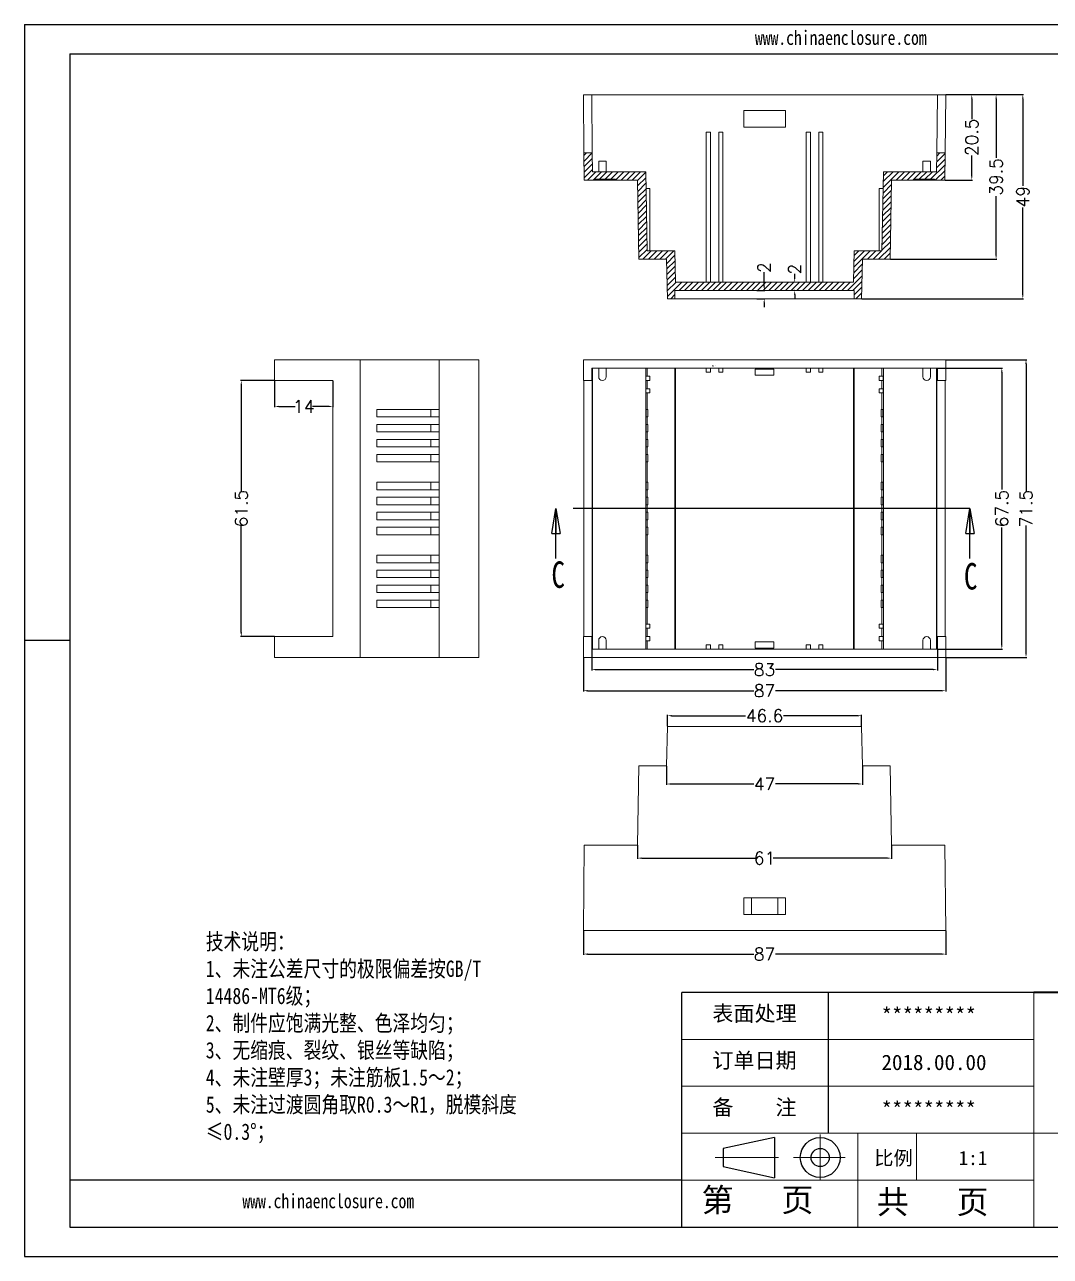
# Model space of a CAD drawing. Header units: inches. Extents: x 2877 to 3980, y 1126 to 1425.
# Drawn here: x 2877 to 3123.3, y 1128.8 to 1424.6 of the extents above; entities that cross this region are included whole.
import ezdxf

# ---------------------------------------------------------------- set-up
doc = ezdxf.new("R2010")
doc.units = ezdxf.units.IN
doc.header["$LTSCALE"] = 15
doc.linetypes.add('CENTER2', pattern=[28.575, 19.05, -3.175, 3.175, -3.175])
doc.linetypes.add('PHANTOM', pattern=[12.7, 6.35, -1.27, 1.27, -1.27, 1.27, -1.27])
doc.layers.add('文字', color=81, linetype='Continuous')
for name, color, linetype, lineweight in [('粗实线', 7, 'Continuous', 30), ('细实线', 3, 'Continuous', 9), ('细点划线', 2, 'CENTER2', 9)]:
    doc.layers.add(name, color=color, linetype=linetype, lineweight=lineweight)
doc.styles.add('SLDTEXTSTYLE0', font='TXT', dxfattribs={"width": 0.75})
doc.styles.add('SLDTEXTSTYLE3', font='TXT', dxfattribs={"width": 0.75, "bigfont": 'bigfont'})
doc.styles.get("Standard").update_dxf_attribs({"font": 'txt', "bigfont": 'gbcbig.shx'})
doc.styles.add('宋体', font='', dxfattribs={"width": 0.8, "height": 3.5})
doc.styles.get('宋体').set_extended_font_data('SimSun')
doc.dimstyles.new('3', dxfattribs={"dimtxt": 3, "dimasz": 1, "dimexe": 0.18, "dimexo": 0.0625, "dimgap": 0.09, "dimtad": 0, "dimdsep": 46, "dimtxsty": 'Standard', "dimcen": 1, "dimclrd": 3, "dimclre": 3, "dimadec": 0, "dimazin": 2, "dimtfac": 1, "dimtofl": 0, "dimtmove": 0, "dimatfit": 3, "dimfxl": 1, "dimtolj": 1, "dimtzin": 0, "dimarcsym": 0})

# ---------------------------------------------------------------- blocks, each defined once
blk = doc.blocks.new('_CLOSED')
at = {"color": 0, "linetype": 'ByBlock', "lineweight": -2}
for p, q in [((-1, 0.166667), (0, 0)), ((-1, 0.166667), (-1, -0.166667)), ((0, 0), (-1, -0.166667)), ((0, 0), (-1, 0))]:
    blk.add_line(p, q, dxfattribs=at)
blk = doc.blocks.new('SW_NOTE_3')
at = {"color": 0, "linetype": 'Continuous', "lineweight": 0, "attachment_point": 2}
for s, insert, char_height, style in [('剖面', (0.33, 0.32), 0.25, 'SLDTEXTSTYLE3'), ('A-A', (0.91, 0.21), 0.138, 'SLDTEXTSTYLE0')]:
    blk.add_mtext(s, dxfattribs=dict(at, insert=insert, char_height=char_height, style=style))
blk = doc.blocks.new('*D313')
at = {"color": 3, "lineweight": -2}
for p, q in [((3011.15, 1272.55), (3011.15, 1264.43)), ((3098.15, 1272.55), (3098.15, 1264.43)), ((3012.15, 1264.61), (3052.06, 1264.61)), ((3097.15, 1264.61), (3057.24, 1264.61))]:
    blk.add_line(p, q, dxfattribs=at)
at = {"color": 3}
for points in [[(3012.15, 1264.78), (3012.15, 1264.45), (3011.15, 1264.61)], [(3097.15, 1264.78), (3097.15, 1264.45), (3098.15, 1264.61)]]:
    blk.add_solid(points, dxfattribs=at)
at = {"layer": 'Defpoints', "color": 0}
for p in [(3011.15, 1272.61), (3098.15, 1272.61), (3098.15, 1264.61)]:
    blk.add_point(p, dxfattribs=at)
at = {"color": 0, "insert": (3054.65, 1264.61), "char_height": 3, "attachment_point": 5}
blk.add_mtext('\\A1;87', dxfattribs=at)
blk = doc.blocks.new('*D314')
at = {"color": 3, "lineweight": -2}
for p, q in [((3098.21, 1344.11), (3117.6, 1344.11)), ((3117.42, 1343.11), (3117.42, 1312.45)), ((3117.42, 1273.61), (3117.42, 1304.27)), ((3098.21, 1272.61), (3117.6, 1272.61))]:
    blk.add_line(p, q, dxfattribs=at)
at = {"color": 3}
for points in [[(3117.25, 1343.11), (3117.59, 1343.11), (3117.42, 1344.11)], [(3117.25, 1273.61), (3117.59, 1273.61), (3117.42, 1272.61)]]:
    blk.add_solid(points, dxfattribs=at)
at = {"layer": 'Defpoints', "color": 0}
for p in [(3098.15, 1344.11), (3117.42, 1344.11), (3098.15, 1272.61)]:
    blk.add_point(p, dxfattribs=at)
at = {"color": 0, "insert": (3117.42, 1308.36), "char_height": 3, "attachment_point": 5, "rotation": 90}
blk.add_mtext('\\A1;71.5', dxfattribs=at)
blk = doc.blocks.new('*D315')
at = {"color": 3, "lineweight": -2}
for p, q in [((3096.21, 1342.11), (3111.79, 1342.11)), ((3111.61, 1341.11), (3111.61, 1312.95)), ((3111.61, 1275.61), (3111.61, 1303.77)), ((3096.21, 1274.61), (3111.79, 1274.61))]:
    blk.add_line(p, q, dxfattribs=at)
at = {"color": 3}
for points in [[(3111.44, 1341.11), (3111.78, 1341.11), (3111.61, 1342.11)], [(3111.44, 1275.61), (3111.78, 1275.61), (3111.61, 1274.61)]]:
    blk.add_solid(points, dxfattribs=at)
at = {"layer": 'Defpoints', "color": 0}
for p in [(3096.15, 1342.11), (3096.15, 1274.61), (3111.61, 1274.61)]:
    blk.add_point(p, dxfattribs=at)
at = {"color": 0, "insert": (3111.61, 1308.36), "char_height": 3, "attachment_point": 5, "rotation": 90}
blk.add_mtext('\\A1;67.5', dxfattribs=at)
blk = doc.blocks.new('*D316')
at = {"color": 3, "lineweight": -2}
for p, q in [((3013.15, 1274.55), (3013.15, 1269.5)), ((3096.15, 1274.55), (3096.15, 1269.5)), ((3014.15, 1269.68), (3052.06, 1269.68)), ((3095.15, 1269.68), (3057.24, 1269.68))]:
    blk.add_line(p, q, dxfattribs=at)
at = {"color": 3}
for points in [[(3014.15, 1269.85), (3014.15, 1269.52), (3013.15, 1269.68)], [(3095.15, 1269.85), (3095.15, 1269.52), (3096.15, 1269.68)]]:
    blk.add_solid(points, dxfattribs=at)
at = {"layer": 'Defpoints', "color": 0}
for p in [(3013.15, 1274.61), (3096.15, 1274.61), (3096.15, 1269.68)]:
    blk.add_point(p, dxfattribs=at)
at = {"color": 0, "insert": (3054.65, 1269.68), "char_height": 3, "attachment_point": 5}
blk.add_mtext('\\A1;83', dxfattribs=at)
blk = doc.blocks.new('*D318')
at = {"color": 3, "lineweight": -2}
for p, q in [((3098.21, 1407.76), (3104.58, 1407.76)), ((3104.4, 1406.76), (3104.4, 1401.85)), ((3104.4, 1388.26), (3104.4, 1393.17)), ((3098.01, 1387.26), (3104.58, 1387.26))]:
    blk.add_line(p, q, dxfattribs=at)
at = {"color": 3}
for points in [[(3104.24, 1406.76), (3104.57, 1406.76), (3104.4, 1407.76)], [(3104.24, 1388.26), (3104.57, 1388.26), (3104.4, 1387.26)]]:
    blk.add_solid(points, dxfattribs=at)
at = {"layer": 'Defpoints', "color": 0}
for p in [(3098.15, 1407.76), (3104.4, 1407.76), (3097.95, 1387.26)]:
    blk.add_point(p, dxfattribs=at)
at = {"color": 0, "insert": (3104.4, 1397.51), "char_height": 3, "attachment_point": 5, "rotation": 90}
blk.add_mtext('\\A1;20.5', dxfattribs=at)
blk = doc.blocks.new('*D319')
at = {"color": 3, "lineweight": -2}
for p, q in [((3098.21, 1407.76), (3110.42, 1407.76)), ((3110.24, 1406.76), (3110.24, 1392.6)), ((3110.24, 1369.26), (3110.24, 1383.42)), ((3084.86, 1368.26), (3110.42, 1368.26))]:
    blk.add_line(p, q, dxfattribs=at)
at = {"color": 3}
for points in [[(3110.07, 1406.76), (3110.4, 1406.76), (3110.24, 1407.76)], [(3110.07, 1369.26), (3110.4, 1369.26), (3110.24, 1368.26)]]:
    blk.add_solid(points, dxfattribs=at)
at = {"layer": 'Defpoints', "color": 0}
for p in [(3098.15, 1407.76), (3110.24, 1407.76), (3084.8, 1368.26)]:
    blk.add_point(p, dxfattribs=at)
at = {"color": 0, "insert": (3110.24, 1388.01), "char_height": 3, "attachment_point": 5, "rotation": 90}
blk.add_mtext('\\A1;39.5', dxfattribs=at)
blk = doc.blocks.new('*D320')
at = {"color": 3, "lineweight": -2}
for p, q in [((3098.21, 1407.76), (3116.83, 1407.76)), ((3116.65, 1406.76), (3116.65, 1385.85)), ((3116.65, 1359.76), (3116.65, 1380.67)), ((3078.01, 1358.76), (3116.83, 1358.76))]:
    blk.add_line(p, q, dxfattribs=at)
at = {"color": 3}
for points in [[(3116.48, 1406.76), (3116.82, 1406.76), (3116.65, 1407.76)], [(3116.48, 1359.76), (3116.82, 1359.76), (3116.65, 1358.76)]]:
    blk.add_solid(points, dxfattribs=at)
at = {"layer": 'Defpoints', "color": 0}
for p in [(3098.15, 1407.76), (3116.65, 1407.76), (3077.95, 1358.76)]:
    blk.add_point(p, dxfattribs=at)
at = {"color": 0, "insert": (3116.65, 1383.26), "char_height": 3, "attachment_point": 5, "rotation": 90}
blk.add_mtext('\\A1;49', dxfattribs=at)
blk = doc.blocks.new('*D321')
at = {"color": 3, "lineweight": -2}
for p, q in [((3054.57, 1361.76), (3054.57, 1365.14)), ((3052.76, 1360.76), (3054.75, 1360.76)), ((3052.76, 1358.76), (3054.75, 1358.76)), ((3054.57, 1357.76), (3054.57, 1356.76))]:
    blk.add_line(p, q, dxfattribs=at)
at = {"color": 3}
for points in [[(3054.41, 1361.76), (3054.74, 1361.76), (3054.57, 1360.76)], [(3054.41, 1357.76), (3054.74, 1357.76), (3054.57, 1358.76)]]:
    blk.add_solid(points, dxfattribs=at)
at = {"layer": 'Defpoints', "color": 0}
for p in [(3052.7, 1360.76), (3054.57, 1360.76), (3052.7, 1358.76)]:
    blk.add_point(p, dxfattribs=at)
at = {"color": 0, "insert": (3054.57, 1366.23), "char_height": 3, "attachment_point": 5, "rotation": 90}
blk.add_mtext('\\A1;2', dxfattribs=at)
blk = doc.blocks.new('*D329')
at = {"color": 3, "lineweight": -2}
for p, q in [((3031.35, 1256.11), (3031.35, 1258.79)), ((3032.35, 1258.61), (3050.06, 1258.61)), ((3076.95, 1258.61), (3059.24, 1258.61)), ((3077.95, 1256.11), (3077.95, 1258.79))]:
    blk.add_line(p, q, dxfattribs=at)
at = {"color": 3}
for points in [[(3032.35, 1258.78), (3032.35, 1258.44), (3031.35, 1258.61)], [(3076.95, 1258.78), (3076.95, 1258.44), (3077.95, 1258.61)]]:
    blk.add_solid(points, dxfattribs=at)
at = {"layer": 'Defpoints', "color": 0}
for p in [(3031.35, 1258.61), (3031.35, 1256.05), (3077.95, 1256.05)]:
    blk.add_point(p, dxfattribs=at)
at = {"color": 0, "insert": (3054.65, 1258.61), "char_height": 3, "attachment_point": 5}
blk.add_mtext('\\A1;46.6', dxfattribs=at)
blk = doc.blocks.new('*D331')
at = {"color": 3, "lineweight": -2}
for p, q in [((3024.15, 1227.48), (3024.15, 1224.23)), ((3085.15, 1227.48), (3085.15, 1224.23)), ((3025.15, 1224.41), (3052.56, 1224.41)), ((3084.15, 1224.41), (3056.74, 1224.41))]:
    blk.add_line(p, q, dxfattribs=at)
at = {"color": 3}
for points in [[(3025.15, 1224.57), (3025.15, 1224.24), (3024.15, 1224.41)], [(3084.15, 1224.57), (3084.15, 1224.24), (3085.15, 1224.41)]]:
    blk.add_solid(points, dxfattribs=at)
at = {"layer": 'Defpoints', "color": 0}
for p in [(3024.15, 1227.55), (3085.15, 1227.55), (3085.15, 1224.41)]:
    blk.add_point(p, dxfattribs=at)
at = {"color": 0, "insert": (3054.65, 1224.41), "char_height": 3, "attachment_point": 5}
blk.add_mtext('\\A1;61', dxfattribs=at)
blk = doc.blocks.new('*D332')
at = {"color": 3, "lineweight": -2}
for p, q in [((3011.15, 1206.98), (3011.15, 1201.18)), ((3098.15, 1206.98), (3098.15, 1201.18)), ((3012.15, 1201.36), (3052.06, 1201.36)), ((3097.15, 1201.36), (3057.24, 1201.36))]:
    blk.add_line(p, q, dxfattribs=at)
at = {"color": 3}
for points in [[(3012.15, 1201.53), (3012.15, 1201.2), (3011.15, 1201.36)], [(3097.15, 1201.53), (3097.15, 1201.2), (3098.15, 1201.36)]]:
    blk.add_solid(points, dxfattribs=at)
at = {"layer": 'Defpoints', "color": 0}
for p in [(3011.15, 1207.05), (3098.15, 1207.05), (3098.15, 1201.36)]:
    blk.add_point(p, dxfattribs=at)
at = {"color": 0, "insert": (3054.65, 1201.36), "char_height": 3, "attachment_point": 5}
blk.add_mtext('\\A1;87', dxfattribs=at)
blk = doc.blocks.new('*D333')
at = {"color": 3, "lineweight": -2}
for p, q in [((3031.15, 1246.48), (3031.15, 1242.03)), ((3078.15, 1246.48), (3078.15, 1242.03)), ((3032.15, 1242.21), (3052.06, 1242.21)), ((3077.15, 1242.21), (3057.24, 1242.21))]:
    blk.add_line(p, q, dxfattribs=at)
at = {"color": 3}
for points in [[(3032.15, 1242.38), (3032.15, 1242.04), (3031.15, 1242.21)], [(3077.15, 1242.38), (3077.15, 1242.04), (3078.15, 1242.21)]]:
    blk.add_solid(points, dxfattribs=at)
at = {"layer": 'Defpoints', "color": 0}
for p in [(3031.15, 1246.55), (3078.15, 1246.55), (3078.15, 1242.21)]:
    blk.add_point(p, dxfattribs=at)
at = {"color": 0, "insert": (3054.65, 1242.21), "char_height": 3, "attachment_point": 5}
blk.add_mtext('\\A1;47', dxfattribs=at)
blk = doc.blocks.new('*D334')
at = {"color": 3, "lineweight": -2}
for p, q in [((3061.89, 1363.76), (3061.89, 1364.76)), ((3061.83, 1362.76), (3061.71, 1362.76)), ((3061.83, 1360.76), (3061.71, 1360.76)), ((3061.89, 1359.76), (3061.89, 1358.76))]:
    blk.add_line(p, q, dxfattribs=at)
at = {"color": 3}
for points in [[(3061.72, 1363.76), (3062.05, 1363.76), (3061.89, 1362.76)], [(3061.72, 1359.76), (3062.05, 1359.76), (3061.89, 1360.76)]]:
    blk.add_solid(points, dxfattribs=at)
at = {"layer": 'Defpoints', "color": 0}
for p in [(3061.89, 1362.76), (3061.89, 1362.76), (3061.89, 1360.76)]:
    blk.add_point(p, dxfattribs=at)
at = {"color": 0, "insert": (3061.89, 1365.85), "char_height": 3, "attachment_point": 5, "rotation": 90}
blk.add_mtext('\\A1;2', dxfattribs=at)
blk = doc.blocks.new('*D340')
at = {"color": 3, "lineweight": -2}
for p, q in [((2937.04, 1339.05), (2937.04, 1332.7)), ((2951.04, 1339.05), (2951.04, 1332.7)), ((2938.04, 1332.88), (2941.95, 1332.88)), ((2950.04, 1332.88), (2946.13, 1332.88))]:
    blk.add_line(p, q, dxfattribs=at)
at = {"color": 3}
for points in [[(2938.04, 1333.05), (2938.04, 1332.72), (2937.04, 1332.88)], [(2950.04, 1333.05), (2950.04, 1332.72), (2951.04, 1332.88)]]:
    blk.add_solid(points, dxfattribs=at)
at = {"layer": 'Defpoints', "color": 0}
for p in [(2937.04, 1339.11), (2951.04, 1339.11), (2951.04, 1332.88)]:
    blk.add_point(p, dxfattribs=at)
at = {"color": 0, "insert": (2944.04, 1332.88), "char_height": 3, "attachment_point": 5}
blk.add_mtext('\\A1;14', dxfattribs=at)
blk = doc.blocks.new('*D341')
at = {"color": 3, "lineweight": -2}
for p, q in [((2936.98, 1339.11), (2928.85, 1339.11)), ((2929.03, 1338.11), (2929.03, 1312.45)), ((2929.03, 1278.61), (2929.03, 1304.27)), ((2936.98, 1277.61), (2928.85, 1277.61))]:
    blk.add_line(p, q, dxfattribs=at)
at = {"color": 3}
for points in [[(2928.86, 1338.11), (2929.19, 1338.11), (2929.03, 1339.11)], [(2928.86, 1278.61), (2929.19, 1278.61), (2929.03, 1277.61)]]:
    blk.add_solid(points, dxfattribs=at)
at = {"layer": 'Defpoints', "color": 0}
for p in [(2937.04, 1339.11), (2929.03, 1277.61), (2937.04, 1277.61)]:
    blk.add_point(p, dxfattribs=at)
at = {"color": 0, "insert": (2929.03, 1308.36), "char_height": 3, "attachment_point": 5, "rotation": 90}
blk.add_mtext('\\A1;61.5', dxfattribs=at)

msp = doc.modelspace()

# ---------------------------------------------------------------- hatches: boundary and pattern name
at = {"linetype": 'Continuous', "lineweight": 0}
h = msp.add_hatch(dxfattribs=at)
h.set_pattern_fill('ANSI31', color=4, scale=0.3, style=0)
h.set_pattern_definition([(45, (-337.4662, -382.2669), (-0.6735192, 0.6735192), [])])
h.paths.add_polyline_path([(3011.351, 1387.255), (3013.851, 1387.255), (3013.851, 1387.455), (3018.851, 1387.455), (3018.851, 1387.255), (3024.151, 1387.255), (3024.501, 1368.255), (3031.151, 1368.255), (3031.351, 1358.755), (3033.151, 1358.755), (3033.151, 1360.755), (3076.151, 1360.755), (3076.151, 1358.755), (3077.951, 1358.755), (3078.151, 1368.255), (3084.801, 1368.255), (3085.151, 1387.255), (3090.451, 1387.255), (3090.451, 1387.455), (3095.451, 1387.455), (3095.451, 1387.255), (3097.951, 1387.255), (3098.015, 1393.755), (3096.014, 1393.755), (3095.971, 1389.255), (3083.188, 1389.255), (3082.838, 1370.255), (3076.193, 1370.255), (3076.035, 1362.755), (3033.267, 1362.755), (3033.109, 1370.255), (3026.465, 1370.255), (3026.115, 1389.255), (3013.332, 1389.255), (3013.288, 1393.755), (3011.288, 1393.755)], flags=0)

# ---------------------------------------------------------------- linework, layer by layer
for p, q in [((2877.018, 1424.577), (3295.379, 1424.577)), ((2877.018, 1424.577), (2877.018, 1128.767)), ((2887.844, 1417.534), (3288.335, 1417.534)), ((2887.844, 1417.534), (2887.844, 1135.81)), ((2887.844, 1276.672), (2877.018, 1276.672)), ((2877.018, 1265.716), (2877.018, 1128.767)), ((3119.301, 1192.155), (3034.784, 1192.155)), ((3034.784, 1135.81), (3034.784, 1192.155)), ((3069.999, 1158.348), (3069.999, 1192.155)), ((3034.784, 1147.079), (2887.844, 1147.079)), ((2887.844, 1135.81), (3288.335, 1135.81)), ((2877.018, 1128.767), (3295.379, 1128.767)), ((2877.018, 1128.767), (3070.704, 1128.767))]:
    msp.add_line(p, q)
at = {"color": 7, "linetype": 'Continuous', "lineweight": 15}
for p, q in [((3011.151, 1407.755), (3013.151, 1407.755)), ((3011.151, 1407.755), (3011.288, 1393.755)), ((3013.151, 1407.755), (3013.288, 1393.755)), ((3096.151, 1407.755), (3013.151, 1407.755)), ((3096.151, 1407.755), (3096.014, 1393.755)), ((3096.151, 1407.755), (3098.151, 1407.755)), ((3098.151, 1407.755), (3098.015, 1393.755)), ((3049.651, 1403.955), (3059.651, 1403.955)), ((3049.651, 1399.955), (3049.651, 1403.955)), ((3059.651, 1403.955), (3059.651, 1399.955)), ((3059.651, 1399.955), (3049.651, 1399.955)), ((3040.651, 1398.755), (3041.651, 1398.755)), ((3040.651, 1398.755), (3040.651, 1362.755)), ((3041.651, 1398.755), (3041.651, 1362.755)), ((3043.651, 1398.755), (3043.651, 1362.755)), ((3043.651, 1398.755), (3044.651, 1398.755)), ((3044.651, 1398.755), (3044.651, 1362.755)), ((3064.651, 1398.755), (3065.651, 1398.755)), ((3064.651, 1398.755), (3064.651, 1362.755)), ((3065.651, 1398.755), (3065.651, 1362.755)), ((3067.651, 1398.755), (3067.651, 1362.755)), ((3067.651, 1398.755), (3068.651, 1398.755)), ((3068.651, 1398.755), (3068.651, 1362.755)), ((3011.351, 1387.255), (3011.288, 1393.755)), ((3013.288, 1393.755), (3011.288, 1393.755)), ((3013.332, 1389.255), (3013.288, 1393.755)), ((3095.971, 1389.255), (3096.014, 1393.755)), ((3098.015, 1393.755), (3096.014, 1393.755)), ((3097.951, 1387.255), (3098.015, 1393.755)), ((3014.832, 1391.755), (3016.632, 1391.755)), ((3014.832, 1389.255), (3014.832, 1391.755)), ((3016.632, 1391.755), (3016.632, 1389.255)), ((3092.671, 1389.255), (3092.671, 1391.755)), ((3092.671, 1391.755), (3094.471, 1391.755)), ((3094.471, 1391.755), (3094.471, 1389.255)), ((3026.115, 1389.255), (3013.332, 1389.255)), ((3013.851, 1387.455), (3018.851, 1387.455)), ((3013.851, 1387.255), (3013.851, 1387.455)), ((3018.851, 1387.455), (3018.851, 1387.255)), ((3026.465, 1370.255), (3026.115, 1389.255)), ((3082.838, 1370.255), (3083.188, 1389.255)), ((3083.188, 1389.255), (3095.971, 1389.255)), ((3090.451, 1387.455), (3095.451, 1387.455)), ((3090.451, 1387.455), (3090.451, 1387.255)), ((3095.451, 1387.255), (3095.451, 1387.455)), ((3013.851, 1387.255), (3011.351, 1387.255)), ((3013.851, 1387.255), (3018.851, 1387.255)), ((3024.151, 1387.255), (3018.851, 1387.255)), ((3024.501, 1368.255), (3024.151, 1387.255)), ((3027.115, 1385.255), (3026.188, 1385.255)), ((3027.115, 1385.255), (3027.115, 1370.255)), ((3082.188, 1385.255), (3083.114, 1385.255)), ((3082.188, 1385.255), (3082.188, 1370.255)), ((3084.801, 1368.255), (3085.151, 1387.255)), ((3085.151, 1387.255), (3090.451, 1387.255)), ((3095.451, 1387.255), (3090.451, 1387.255)), ((3095.451, 1387.255), (3097.951, 1387.255)), ((3033.109, 1370.255), (3026.465, 1370.255)), ((3033.267, 1362.755), (3033.109, 1370.255)), ((3076.035, 1362.755), (3076.193, 1370.255)), ((3076.193, 1370.255), (3082.838, 1370.255)), ((3031.151, 1368.255), (3024.501, 1368.255)), ((3031.351, 1358.755), (3031.151, 1368.255)), ((3077.951, 1358.755), (3078.151, 1368.255)), ((3078.151, 1368.255), (3084.801, 1368.255)), ((3033.151, 1360.755), (3076.151, 1360.755)), ((3033.151, 1358.755), (3033.151, 1360.755)), ((3076.035, 1362.755), (3033.267, 1362.755)), ((3076.151, 1360.755), (3076.151, 1358.755)), ((3033.151, 1358.755), (3031.351, 1358.755)), ((3033.151, 1358.755), (3076.151, 1358.755)), ((3077.951, 1358.755), (3076.151, 1358.755)), ((2937.041, 1339.114), (2937.041, 1344.114)), ((2937.041, 1344.114), (2957.541, 1344.114)), ((2957.541, 1344.114), (2957.541, 1272.614)), ((2957.541, 1344.114), (2976.541, 1344.114)), ((2976.541, 1344.114), (2976.541, 1332.164)), ((2976.541, 1344.114), (2986.041, 1344.114)), ((2986.041, 1344.114), (2986.041, 1272.614)), ((3011.151, 1344.114), (3011.151, 1339.114)), ((3098.151, 1344.114), (3011.151, 1344.114)), ((3098.151, 1339.114), (3098.151, 1344.114)), ((3013.151, 1342.114), (3013.151, 1339.114)), ((3096.151, 1342.114), (3013.151, 1342.114)), ((3013.332, 1342.114), (3013.332, 1274.614)), ((3014.832, 1342.114), (3014.832, 1340.014)), ((3016.632, 1340.014), (3016.632, 1342.114)), ((3026.115, 1342.114), (3026.115, 1274.614)), ((3026.188, 1340.114), (3026.188, 1339.114)), ((3026.188, 1340.114), (3027.115, 1340.114)), ((3026.465, 1342.114), (3026.465, 1340.114)), ((3027.115, 1340.114), (3027.115, 1339.114)), ((3033.109, 1342.114), (3033.109, 1274.614)), ((3033.267, 1342.114), (3033.267, 1274.614)), ((3040.651, 1342.114), (3040.651, 1341.114)), ((3040.651, 1341.114), (3041.651, 1341.114)), ((3041.651, 1341.114), (3041.651, 1342.114)), ((3043.651, 1342.114), (3043.651, 1341.114)), ((3043.651, 1341.114), (3044.651, 1341.114)), ((3044.651, 1341.114), (3044.651, 1342.114)), ((3052.401, 1340.364), (3052.401, 1341.864)), ((3052.401, 1341.864), (3056.901, 1341.864)), ((3056.901, 1340.364), (3052.401, 1340.364)), ((3056.901, 1341.864), (3056.901, 1340.364)), ((3064.651, 1342.114), (3064.651, 1341.114)), ((3064.651, 1341.114), (3065.651, 1341.114)), ((3065.651, 1341.114), (3065.651, 1342.114)), ((3067.651, 1342.114), (3067.651, 1341.114)), ((3067.651, 1341.114), (3068.651, 1341.114)), ((3068.651, 1341.114), (3068.651, 1342.114)), ((3076.035, 1342.114), (3076.035, 1274.614)), ((3076.193, 1342.114), (3076.193, 1274.614)), ((3082.188, 1340.114), (3082.188, 1339.114)), ((3083.114, 1340.114), (3082.188, 1340.114)), ((3082.838, 1342.114), (3082.838, 1340.114)), ((3083.114, 1340.114), (3083.114, 1339.114)), ((3083.188, 1342.114), (3083.188, 1274.614)), ((3092.671, 1340.014), (3092.671, 1342.114)), ((3094.471, 1342.114), (3094.471, 1340.014)), ((3095.971, 1342.114), (3095.971, 1274.614)), ((3096.151, 1339.114), (3096.151, 1342.114)), ((2937.041, 1339.114), (2951.041, 1339.114)), ((2951.041, 1339.114), (2951.041, 1277.614)), ((3011.151, 1339.114), (3013.151, 1339.114)), ((3011.288, 1339.114), (3011.288, 1277.614)), ((3013.151, 1339.114), (3013.288, 1339.114)), ((3013.288, 1339.114), (3013.288, 1277.614)), ((3027.115, 1339.114), (3026.188, 1339.114)), ((3026.188, 1337.114), (3026.188, 1336.114)), ((3026.188, 1337.114), (3027.115, 1337.114)), ((3026.465, 1339.114), (3026.465, 1337.114)), ((3027.115, 1337.114), (3027.115, 1336.114)), ((3082.188, 1339.114), (3083.114, 1339.114)), ((3082.188, 1337.114), (3082.188, 1336.114)), ((3083.114, 1337.114), (3082.188, 1337.114)), ((3082.838, 1339.114), (3082.838, 1337.114)), ((3083.114, 1337.114), (3083.114, 1336.114)), ((3096.014, 1339.114), (3096.014, 1277.614)), ((3096.151, 1339.114), (3096.014, 1339.114)), ((3096.151, 1339.114), (3098.151, 1339.114)), ((3098.015, 1339.114), (3098.015, 1277.614)), ((3027.115, 1336.114), (3026.188, 1336.114)), ((3026.465, 1336.114), (3026.465, 1332.164)), ((3082.188, 1336.114), (3083.114, 1336.114)), ((3082.838, 1336.114), (3082.838, 1332.164)), ((2961.541, 1332.164), (2976.541, 1332.164)), ((2961.541, 1332.164), (2961.541, 1330.364)), ((2974.541, 1332.164), (2974.541, 1330.364)), ((2976.541, 1330.364), (2976.541, 1332.164)), ((3026.465, 1332.164), (3026.225, 1332.164)), ((3026.225, 1332.164), (3026.225, 1330.364)), ((3026.651, 1332.164), (3026.465, 1332.164)), ((3026.651, 1330.364), (3026.651, 1332.164)), ((3082.651, 1332.164), (3082.651, 1330.364)), ((3082.838, 1332.164), (3082.651, 1332.164)), ((3083.077, 1332.164), (3082.838, 1332.164)), ((3083.077, 1332.164), (3083.077, 1330.364)), ((2976.541, 1330.364), (2961.541, 1330.364)), ((2961.541, 1328.564), (2976.541, 1328.564)), ((2961.541, 1326.764), (2961.541, 1328.564)), ((2974.541, 1328.564), (2974.541, 1326.764)), ((2976.541, 1330.364), (2976.541, 1328.564)), ((2976.541, 1326.764), (2976.541, 1328.564)), ((3026.225, 1330.364), (3026.465, 1330.364)), ((3026.465, 1328.564), (3026.225, 1328.564)), ((3026.225, 1326.764), (3026.225, 1328.564)), ((3026.465, 1330.364), (3026.465, 1328.564)), ((3026.465, 1330.364), (3026.651, 1330.364)), ((3026.651, 1328.564), (3026.465, 1328.564)), ((3026.651, 1326.764), (3026.651, 1328.564)), ((3082.651, 1330.364), (3082.838, 1330.364)), ((3082.651, 1328.564), (3082.651, 1326.764)), ((3082.838, 1328.564), (3082.651, 1328.564)), ((3082.838, 1330.364), (3082.838, 1328.564)), ((3082.838, 1330.364), (3083.077, 1330.364)), ((3083.077, 1328.564), (3082.838, 1328.564)), ((3083.077, 1326.764), (3083.077, 1328.564)), ((2976.541, 1326.764), (2961.541, 1326.764)), ((2976.541, 1326.764), (2976.541, 1324.964)), ((3026.225, 1326.764), (3026.465, 1326.764)), ((3026.465, 1326.764), (3026.465, 1324.964)), ((3026.465, 1326.764), (3026.651, 1326.764)), ((3082.651, 1326.764), (3082.838, 1326.764)), ((3082.838, 1326.764), (3082.838, 1324.964)), ((3082.838, 1326.764), (3083.077, 1326.764)), ((2961.541, 1324.964), (2976.541, 1324.964)), ((2961.541, 1323.164), (2961.541, 1324.964)), ((2976.541, 1323.164), (2961.541, 1323.164)), ((2974.541, 1324.964), (2974.541, 1323.164)), ((2976.541, 1323.164), (2976.541, 1324.964)), ((2976.541, 1323.164), (2976.541, 1321.364)), ((3026.465, 1324.964), (3026.225, 1324.964)), ((3026.225, 1323.164), (3026.225, 1324.964)), ((3026.225, 1323.164), (3026.465, 1323.164)), ((3026.651, 1324.964), (3026.465, 1324.964)), ((3026.465, 1323.164), (3026.465, 1321.364)), ((3026.465, 1323.164), (3026.651, 1323.164)), ((3026.651, 1323.164), (3026.651, 1324.964)), ((3082.651, 1324.964), (3082.651, 1323.164)), ((3082.838, 1324.964), (3082.651, 1324.964)), ((3082.651, 1323.164), (3082.838, 1323.164)), ((3083.077, 1324.964), (3082.838, 1324.964)), ((3082.838, 1323.164), (3082.838, 1321.364)), ((3082.838, 1323.164), (3083.077, 1323.164)), ((3083.077, 1323.164), (3083.077, 1324.964)), ((2961.541, 1321.364), (2976.541, 1321.364)), ((2961.541, 1319.564), (2961.541, 1321.364)), ((2976.541, 1319.564), (2961.541, 1319.564)), ((2974.541, 1321.364), (2974.541, 1319.564)), ((2976.541, 1319.564), (2976.541, 1321.364)), ((2976.541, 1319.564), (2976.541, 1314.664)), ((3026.225, 1319.564), (3026.225, 1321.364)), ((3026.465, 1321.364), (3026.225, 1321.364)), ((3026.225, 1319.564), (3026.465, 1319.564)), ((3026.651, 1321.364), (3026.465, 1321.364)), ((3026.465, 1319.564), (3026.465, 1314.664)), ((3026.465, 1319.564), (3026.651, 1319.564)), ((3026.651, 1319.564), (3026.651, 1321.364)), ((3082.651, 1321.364), (3082.651, 1319.564)), ((3082.838, 1321.364), (3082.651, 1321.364)), ((3082.651, 1319.564), (3082.838, 1319.564)), ((3083.077, 1321.364), (3082.838, 1321.364)), ((3082.838, 1319.564), (3082.838, 1314.664)), ((3082.838, 1319.564), (3083.077, 1319.564)), ((3083.077, 1319.564), (3083.077, 1321.364)), ((2976.541, 1314.664), (2961.541, 1314.664)), ((2961.541, 1312.864), (2961.541, 1314.664)), ((2974.541, 1312.864), (2974.541, 1314.664)), ((2976.541, 1314.664), (2976.541, 1312.864)), ((3026.225, 1314.664), (3026.465, 1314.664)), ((3026.225, 1312.864), (3026.225, 1314.664)), ((3026.465, 1314.664), (3026.651, 1314.664)), ((3026.651, 1314.664), (3026.651, 1312.864)), ((3082.651, 1312.864), (3082.651, 1314.664)), ((3082.651, 1314.664), (3082.838, 1314.664)), ((3082.838, 1314.664), (3083.077, 1314.664)), ((3083.077, 1312.864), (3083.077, 1314.664)), ((2961.541, 1312.864), (2976.541, 1312.864)), ((2976.541, 1311.064), (2961.541, 1311.064)), ((2961.541, 1309.264), (2961.541, 1311.064)), ((2974.541, 1309.264), (2974.541, 1311.064)), ((2976.541, 1312.864), (2976.541, 1311.064)), ((2976.541, 1311.064), (2976.541, 1309.264)), ((3026.465, 1312.864), (3026.225, 1312.864)), ((3026.225, 1311.064), (3026.465, 1311.064)), ((3026.225, 1309.264), (3026.225, 1311.064)), ((3026.465, 1312.864), (3026.465, 1311.064)), ((3026.651, 1312.864), (3026.465, 1312.864)), ((3026.465, 1311.064), (3026.651, 1311.064)), ((3026.651, 1311.064), (3026.651, 1309.264)), ((3082.838, 1312.864), (3082.651, 1312.864)), ((3082.651, 1309.264), (3082.651, 1311.064)), ((3082.651, 1311.064), (3082.838, 1311.064)), ((3082.838, 1312.864), (3082.838, 1311.064)), ((3083.077, 1312.864), (3082.838, 1312.864)), ((3082.838, 1311.064), (3083.077, 1311.064)), ((3083.077, 1309.264), (3083.077, 1311.064)), ((2961.541, 1309.264), (2976.541, 1309.264)), ((2976.541, 1309.264), (2976.541, 1307.464)), ((3026.465, 1309.264), (3026.225, 1309.264)), ((3026.465, 1309.264), (3026.465, 1307.464)), ((3026.651, 1309.264), (3026.465, 1309.264)), ((3082.838, 1309.264), (3082.651, 1309.264)), ((3082.838, 1309.264), (3082.838, 1307.464)), ((3083.077, 1309.264), (3082.838, 1309.264)), ((2976.541, 1307.464), (2961.541, 1307.464)), ((2961.541, 1305.664), (2961.541, 1307.464)), ((2961.541, 1305.664), (2976.541, 1305.664)), ((2974.541, 1305.664), (2974.541, 1307.464)), ((2976.541, 1307.464), (2976.541, 1305.664)), ((2976.541, 1305.664), (2976.541, 1303.864)), ((3026.225, 1307.464), (3026.465, 1307.464)), ((3026.225, 1305.664), (3026.225, 1307.464)), ((3026.465, 1305.664), (3026.225, 1305.664)), ((3026.465, 1307.464), (3026.651, 1307.464)), ((3026.465, 1305.664), (3026.465, 1303.864)), ((3026.651, 1305.664), (3026.465, 1305.664)), ((3026.651, 1307.464), (3026.651, 1305.664)), ((3082.651, 1305.664), (3082.651, 1307.464)), ((3082.651, 1307.464), (3082.838, 1307.464)), ((3082.838, 1305.664), (3082.651, 1305.664)), ((3082.838, 1307.464), (3083.077, 1307.464)), ((3082.838, 1305.664), (3082.838, 1303.864)), ((3083.077, 1305.664), (3082.838, 1305.664)), ((3083.077, 1305.664), (3083.077, 1307.464)), ((2976.541, 1303.864), (2961.541, 1303.864)), ((2961.541, 1303.864), (2961.541, 1302.064)), ((2961.541, 1302.064), (2976.541, 1302.064)), ((2974.541, 1302.064), (2974.541, 1303.864)), ((2976.541, 1303.864), (2976.541, 1302.064)), ((2976.541, 1302.064), (2976.541, 1297.164)), ((3026.225, 1303.864), (3026.465, 1303.864)), ((3026.225, 1303.864), (3026.225, 1302.064)), ((3026.465, 1302.064), (3026.225, 1302.064)), ((3026.465, 1303.864), (3026.651, 1303.864)), ((3026.465, 1302.064), (3026.465, 1297.164)), ((3026.651, 1302.064), (3026.465, 1302.064)), ((3026.651, 1303.864), (3026.651, 1302.064)), ((3082.651, 1302.064), (3082.651, 1303.864)), ((3082.651, 1303.864), (3082.838, 1303.864)), ((3082.838, 1302.064), (3082.651, 1302.064)), ((3082.838, 1303.864), (3083.077, 1303.864)), ((3082.838, 1302.064), (3082.838, 1297.164)), ((3083.077, 1302.064), (3082.838, 1302.064)), ((3083.077, 1303.864), (3083.077, 1302.064)), ((2976.541, 1297.164), (2961.541, 1297.164)), ((2961.541, 1295.364), (2961.541, 1297.164)), ((2974.541, 1295.364), (2974.541, 1297.164)), ((2976.541, 1297.164), (2976.541, 1295.364)), ((3026.225, 1297.164), (3026.465, 1297.164)), ((3026.225, 1295.364), (3026.225, 1297.164)), ((3026.465, 1297.164), (3026.651, 1297.164)), ((3026.651, 1297.164), (3026.651, 1295.364)), ((3082.651, 1295.364), (3082.651, 1297.164)), ((3082.651, 1297.164), (3082.838, 1297.164)), ((3082.838, 1297.164), (3083.077, 1297.164)), ((3083.077, 1295.364), (3083.077, 1297.164)), ((2961.541, 1295.364), (2976.541, 1295.364)), ((2976.541, 1293.564), (2961.541, 1293.564)), ((2961.541, 1291.764), (2961.541, 1293.564)), ((2974.541, 1291.764), (2974.541, 1293.564)), ((2976.541, 1295.364), (2976.541, 1293.564)), ((2976.541, 1293.564), (2976.541, 1291.764)), ((3026.465, 1295.364), (3026.225, 1295.364)), ((3026.225, 1293.564), (3026.465, 1293.564)), ((3026.225, 1291.764), (3026.225, 1293.564)), ((3026.465, 1295.364), (3026.465, 1293.564)), ((3026.651, 1295.364), (3026.465, 1295.364)), ((3026.465, 1293.564), (3026.651, 1293.564)), ((3026.651, 1293.564), (3026.651, 1291.764)), ((3082.838, 1295.364), (3082.651, 1295.364)), ((3082.651, 1291.764), (3082.651, 1293.564)), ((3082.651, 1293.564), (3082.838, 1293.564)), ((3082.838, 1295.364), (3082.838, 1293.564)), ((3083.077, 1295.364), (3082.838, 1295.364)), ((3082.838, 1293.564), (3083.077, 1293.564)), ((3083.077, 1291.764), (3083.077, 1293.564)), ((2961.541, 1291.764), (2976.541, 1291.764)), ((2976.541, 1289.964), (2961.541, 1289.964)), ((2961.541, 1288.164), (2961.541, 1289.964)), ((2974.541, 1288.164), (2974.541, 1289.964)), ((2976.541, 1291.764), (2976.541, 1289.964)), ((2976.541, 1289.964), (2976.541, 1288.164)), ((3026.465, 1291.764), (3026.225, 1291.764)), ((3026.225, 1289.964), (3026.465, 1289.964)), ((3026.225, 1288.164), (3026.225, 1289.964)), ((3026.465, 1291.764), (3026.465, 1289.964)), ((3026.651, 1291.764), (3026.465, 1291.764)), ((3026.465, 1289.964), (3026.651, 1289.964)), ((3026.651, 1289.964), (3026.651, 1288.164)), ((3082.838, 1291.764), (3082.651, 1291.764)), ((3082.651, 1288.164), (3082.651, 1289.964)), ((3082.651, 1289.964), (3082.838, 1289.964)), ((3082.838, 1291.764), (3082.838, 1289.964)), ((3083.077, 1291.764), (3082.838, 1291.764)), ((3082.838, 1289.964), (3083.077, 1289.964)), ((3083.077, 1288.164), (3083.077, 1289.964)), ((2961.541, 1288.164), (2976.541, 1288.164)), ((2976.541, 1288.164), (2976.541, 1286.364)), ((3026.465, 1288.164), (3026.225, 1288.164)), ((3026.465, 1288.164), (3026.465, 1286.364)), ((3026.651, 1288.164), (3026.465, 1288.164)), ((3082.838, 1288.164), (3082.651, 1288.164)), ((3082.838, 1288.164), (3082.838, 1286.364)), ((3083.077, 1288.164), (3082.838, 1288.164)), ((2976.541, 1286.364), (2961.541, 1286.364)), ((2961.541, 1286.364), (2961.541, 1284.564)), ((2961.541, 1284.564), (2976.541, 1284.564)), ((2974.541, 1284.564), (2974.541, 1286.364)), ((2976.541, 1286.364), (2976.541, 1284.564)), ((2976.541, 1284.564), (2976.541, 1272.614)), ((3026.225, 1286.364), (3026.465, 1286.364)), ((3026.225, 1286.364), (3026.225, 1284.564)), ((3026.465, 1284.564), (3026.225, 1284.564)), ((3026.465, 1286.364), (3026.651, 1286.364)), ((3026.465, 1284.564), (3026.465, 1280.614)), ((3026.651, 1284.564), (3026.465, 1284.564)), ((3026.651, 1286.364), (3026.651, 1284.564)), ((3082.651, 1284.564), (3082.651, 1286.364)), ((3082.651, 1286.364), (3082.838, 1286.364)), ((3082.838, 1284.564), (3082.651, 1284.564)), ((3082.838, 1286.364), (3083.077, 1286.364)), ((3082.838, 1284.564), (3082.838, 1280.614)), ((3083.077, 1284.564), (3082.838, 1284.564)), ((3083.077, 1286.364), (3083.077, 1284.564)), ((3026.188, 1280.614), (3026.188, 1279.614)), ((3027.115, 1280.614), (3026.188, 1280.614)), ((3026.188, 1279.614), (3027.115, 1279.614)), ((3026.465, 1279.614), (3026.465, 1277.614)), ((3027.115, 1279.614), (3027.115, 1280.614)), ((3082.188, 1280.614), (3083.114, 1280.614)), ((3082.188, 1279.614), (3082.188, 1280.614)), ((3083.114, 1279.614), (3082.188, 1279.614)), ((3082.838, 1279.614), (3082.838, 1277.614)), ((3083.114, 1280.614), (3083.114, 1279.614)), ((2937.041, 1272.614), (2937.041, 1277.614)), ((2951.041, 1277.614), (2937.041, 1277.614)), ((3011.151, 1277.614), (3011.151, 1272.614)), ((3011.151, 1277.614), (3013.151, 1277.614)), ((3013.151, 1277.614), (3013.151, 1274.614)), ((3013.288, 1277.614), (3013.151, 1277.614)), ((3014.832, 1274.614), (3014.832, 1276.714)), ((3016.632, 1276.714), (3016.632, 1274.614)), ((3026.188, 1277.614), (3026.188, 1276.614)), ((3027.115, 1277.614), (3026.188, 1277.614)), ((3026.188, 1276.614), (3027.115, 1276.614)), ((3026.465, 1276.614), (3026.465, 1274.614)), ((3027.115, 1276.614), (3027.115, 1277.614)), ((3040.651, 1275.614), (3041.651, 1275.614)), ((3040.651, 1274.614), (3040.651, 1275.614)), ((3041.651, 1275.614), (3041.651, 1274.614)), ((3043.651, 1275.614), (3044.651, 1275.614)), ((3043.651, 1274.614), (3043.651, 1275.614)), ((3044.651, 1275.614), (3044.651, 1274.614)), ((3056.901, 1276.364), (3052.401, 1276.364)), ((3052.401, 1276.364), (3052.401, 1274.864)), ((3056.901, 1274.864), (3056.901, 1276.364)), ((3064.651, 1275.614), (3065.651, 1275.614)), ((3064.651, 1274.614), (3064.651, 1275.614)), ((3065.651, 1275.614), (3065.651, 1274.614)), ((3067.651, 1274.614), (3067.651, 1275.614)), ((3067.651, 1275.614), (3068.651, 1275.614)), ((3068.651, 1275.614), (3068.651, 1274.614)), ((3082.188, 1276.614), (3082.188, 1277.614)), ((3082.188, 1277.614), (3083.114, 1277.614)), ((3083.114, 1276.614), (3082.188, 1276.614)), ((3082.838, 1276.614), (3082.838, 1274.614)), ((3083.114, 1277.614), (3083.114, 1276.614)), ((3092.671, 1276.714), (3092.671, 1274.614)), ((3094.471, 1274.614), (3094.471, 1276.714)), ((3096.014, 1277.614), (3096.151, 1277.614)), ((3096.151, 1274.614), (3096.151, 1277.614)), ((3096.151, 1277.614), (3098.151, 1277.614)), ((3098.151, 1272.614), (3098.151, 1277.614)), ((2957.541, 1272.614), (2937.041, 1272.614)), ((2976.541, 1272.614), (2957.541, 1272.614)), ((2986.041, 1272.614), (2976.541, 1272.614)), ((3011.151, 1272.614), (3098.151, 1272.614)), ((3013.151, 1274.614), (3096.151, 1274.614)), ((3052.401, 1274.864), (3056.901, 1274.864)), ((3031.151, 1246.547), (3031.351, 1256.047)), ((3077.951, 1256.047), (3031.351, 1256.047)), ((3078.151, 1246.547), (3077.951, 1256.047)), ((3024.151, 1227.547), (3024.501, 1246.547)), ((3024.501, 1246.547), (3031.151, 1246.547)), ((3084.801, 1246.547), (3078.151, 1246.547)), ((3085.151, 1227.547), (3084.801, 1246.547)), ((3011.151, 1207.047), (3011.351, 1227.547)), ((3011.351, 1227.547), (3024.151, 1227.547)), ((3097.951, 1227.547), (3085.151, 1227.547)), ((3098.151, 1207.047), (3097.951, 1227.547)), ((3049.651, 1214.847), (3049.651, 1210.847)), ((3059.651, 1214.847), (3049.651, 1214.847)), ((3051.501, 1210.847), (3051.501, 1214.847)), ((3057.801, 1214.847), (3057.801, 1210.847)), ((3059.651, 1210.847), (3059.651, 1214.847)), ((3049.651, 1210.847), (3059.651, 1210.847)), ((3098.151, 1207.047), (3011.151, 1207.047))]:
    msp.add_line(p, q, dxfattribs=at)
at = {"color": 1, "linetype": 'PHANTOM', "lineweight": 30}
msp.add_line((3103.962, 1308.364), (3004.565, 1308.364), dxfattribs=at)
at = {"color": 7, "linetype": 'Continuous', "lineweight": 30}
for p, q in [((3004.565, 1296.364), (3004.565, 1308.364)), ((3103.962, 1296.364), (3103.962, 1308.364))]:
    msp.add_line(p, q, dxfattribs=at)
at = {"color": 7, "linetype": 'Continuous', "lineweight": 15}
for centre, start, end in [((3015.732, 1340.014), 180, 0), ((3093.571, 1340.014), 180, 0), ((3015.732, 1276.714), 0, 180), ((3093.571, 1276.714), 0, 180)]:
    msp.add_arc(centre, 0.9, start, end, dxfattribs=at)
at = {"layer": '粗实线', "color": 7, "lineweight": 40}
msp.add_line((3288.335, 1192.155), (3119.301, 1192.155), dxfattribs=at)
at = {"layer": '粗实线', "color": 7}
for p, q in [((3057.055, 1157.294), (3044.742, 1154.684)), ((3057.055, 1157.294), (3057.055, 1147.644)), ((3044.742, 1154.684), (3044.742, 1150.329)), ((3044.742, 1150.329), (3057.055, 1147.644))]:
    msp.add_line(p, q, dxfattribs=at)
for radius in [4.787, 2.177]:
    msp.add_circle((3068.014, 1152.507), radius, dxfattribs=at)
at = {"layer": '细实线', "color": 7}
for p, q in [((3119.301, 1192.155), (3119.301, 1135.81)), ((3119.301, 1180.886), (3034.784, 1180.886)), ((3119.301, 1169.617), (3034.784, 1169.617)), ((3288.335, 1158.348), (3034.784, 1158.348)), ((3077.042, 1158.348), (3077.042, 1135.81)), ((3091.129, 1158.348), (3091.129, 1147.079)), ((3119.301, 1147.079), (3034.784, 1147.079))]:
    msp.add_line(p, q, dxfattribs=at)
at = {"layer": '细点划线', "color": 7}
for p, q in [((3068.014, 1158.017), (3068.014, 1147.079)), ((3042.779, 1152.507), (3057.999, 1152.507)), ((3061.612, 1152.507), (3073.984, 1152.507))]:
    msp.add_line(p, q, dxfattribs=at)

# ---------------------------------------------------------------- block references
at = {"color": 7, "linetype": 'Continuous', "lineweight": 0}
msp.add_blockref('SW_NOTE_3', (3041.956, 1342.469), dxfattribs=at)
at = {"color": 7, "linetype": 'Continuous', "lineweight": 30, "xscale": 6, "yscale": 6, "rotation": 90}
for p in [(3004.565, 1308.364), (3103.962, 1308.364)]:
    msp.add_blockref('_CLOSED', p, dxfattribs=at)

# ---------------------------------------------------------------- texts
at = {"color": 7, "linetype": 'Continuous', "char_height": 6.35, "attachment_point": 1, "style": 'SLDTEXTSTYLE0'}
for insert in [(3003.491, 1295.668), (3102.521, 1295.27)]:
    msp.add_mtext('C', dxfattribs=dict(at, insert=insert))
at = {"char_height": 3.70599, "width": 2106.29947, "attachment_point": 1}
for s, insert in [('{\\fSimHei|b0|i0|c134|p49;表面处理}', (3042.133, 1188.957)), ('{\\fSimHei|b0|i0|c134|p49;*********}', (3082.724, 1188.48)), ('{\\fSimHei|b0|i0|c134|p49;订单日期}', (3042.133, 1177.688)), ('{\\fSimHei|b0|i0|c134|p49;2018.00.00}', (3082.724, 1177.211)), ('{\\fSimHei|b0|i0|c134|p49;备    注}', (3042.133, 1166.419)), ('{\\fSimHei|b0|i0|c134|p49;*********}', (3082.724, 1165.942))]:
    msp.add_mtext(s, dxfattribs=dict(at, insert=insert))
at = {"layer": '文字', "color": 0, "attachment_point": 1, "style": '宋体'}
for s, insert, char_height, width in [('www.chinaenclosure.com', (3052.34, 1423.157), 3.44329, 60.49536), ('{\\H1.111x;技术说明：\\P1、未注公差尺寸的极限偏差按GB/T 14486-MT6级；\\P2、制件应饱满光整、色泽均匀；\\P3、无缩痕、裂纹、银丝等缺陷；\\P4、未注壁厚3；未注筋板1.5～2；\\P5、未注过渡圆角取R0.3～R1，脱模斜度≤0.3%%D；}', (2920.505, 1206.327), 3.52155, 79.32082), ('www.chinaenclosure.com', (2929.301, 1143.781), 3.44329, 60.49536)]:
    msp.add_mtext(s, dxfattribs=dict(at, insert=insert, char_height=char_height, width=width))
at = {"layer": '细实线', "color": 7, "attachment_point": 1}
for s, insert, char_height, width in [('{\\fSimSun|b0|i0|c134|p54;比例}', (3080.986, 1154.08), 3.38069, 14.84017), ('{\\fSimSun|b0|i0|c134|p54;1:1}', (3101.236, 1154.08), 3.38069, 14.84017), ('{\\fSimSun|b0|i0|c134|p54;第   页}', (3039.525, 1145.142), 5.63448, 42.2586), ('{\\fSimSun|b0|i0|c134|p54; 共   页}', (3077.732, 1144.664), 5.63448, 42.2586)]:
    msp.add_mtext(s, dxfattribs=dict(at, insert=insert, char_height=char_height, width=width))

# ---------------------------------------------------------------- dimensions: what is measured, and where the dimension line sits
for base, p1, p2, picture, middle in [((3116.65, 1407.755), (3077.951, 1358.755), (3098.151, 1407.755), '*D320', (3116.65, 1383.255)), ((3110.238, 1407.755), (3084.801, 1368.255), (3098.151, 1407.755), '*D319', (3110.238, 1388.005)), ((3104.402, 1407.755), (3097.951, 1387.255), (3098.151, 1407.755), '*D318', (3104.402, 1397.505)), ((3061.888, 1362.755), (3061.888, 1360.755), (3061.888, 1362.755), '*D334', (3061.888, 1365.845)), ((2929.027, 1277.614), (2937.041, 1339.114), (2937.041, 1277.614), '*D341', (2929.027, 1308.364))]:
    dim = msp.add_linear_dim(base=base, p1=p1, p2=p2, angle=90, dimstyle='3')
    dim.commit()
    dim.dimension.update_dxf_attribs({"geometry": picture, "text_midpoint": middle})
for base, p1, p2, picture, middle in [((3054.573, 1360.755), (3052.701, 1358.755), (3052.701, 1360.755), '*D321', (3054.573, 1366.231)), ((3117.42, 1344.114), (3098.151, 1272.614), (3098.151, 1344.114), '*D314', (3117.42, 1308.364)), ((3111.609, 1274.614), (3096.151, 1342.114), (3096.151, 1274.614), '*D315', (3111.609, 1308.364))]:
    dim = msp.add_linear_dim(base=base, p1=p1, p2=p2, angle=90, dimstyle='3')
    dim.commit()
    dim.dimension.update_dxf_attribs({"geometry": picture, "text_midpoint": middle, "dimtype": 160})
for base, p1, p2, picture, middle in [((2951.041, 1332.882), (2937.041, 1339.114), (2951.041, 1339.114), '*D340', (2944.041, 1332.882)), ((3031.351, 1258.611), (3077.951, 1256.047), (3031.351, 1256.047), '*D329', (3054.651, 1258.611)), ((3078.151, 1242.208), (3031.151, 1246.547), (3078.151, 1246.547), '*D333', (3054.651, 1242.208)), ((3085.151, 1224.408), (3024.151, 1227.547), (3085.151, 1227.547), '*D331', (3054.651, 1224.408)), ((3098.151, 1201.364), (3011.151, 1207.047), (3098.151, 1207.047), '*D332', (3054.651, 1201.364))]:
    dim = msp.add_linear_dim(base=base, p1=p1, p2=p2, dimstyle='3')
    dim.commit()
    dim.dimension.update_dxf_attribs({"geometry": picture, "text_midpoint": middle})
for base, p1, p2, picture, middle in [((3098.151, 1264.614), (3011.151, 1272.614), (3098.151, 1272.614), '*D313', (3054.651, 1264.614)), ((3096.151, 1269.685), (3013.151, 1274.614), (3096.151, 1274.614), '*D316', (3054.651, 1269.685))]:
    dim = msp.add_linear_dim(base=base, p1=p1, p2=p2, dimstyle='3')
    dim.commit()
    dim.dimension.update_dxf_attribs({"geometry": picture, "text_midpoint": middle, "dimtype": 160})

doc.saveas('drawing.dxf')
